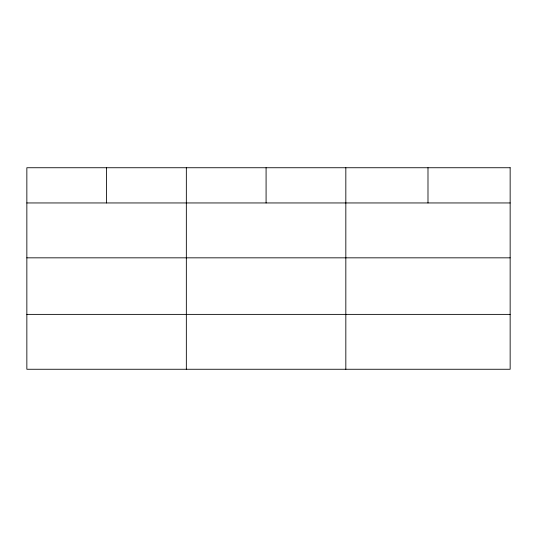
<?xml version="1.0" encoding="UTF-8"?>
<svg xmlns="http://www.w3.org/2000/svg" width="537" height="537" viewBox="0 0 537 537"><rect width="100%" height="100%" fill="white"/><g stroke="black" fill="none" stroke-linecap="round" stroke-linejoin="round"><path stroke-width="0.81" d="M26.85 202.952L510.15 202.952M26.85 257.834L510.15 257.834M26.85 314.38L510.15 314.38M427.989 167.739L427.989 202.952M345.828 167.739L345.828 369.261M266.084 167.739L266.084 202.952M186.339 167.739L186.339 369.261M106.595 167.739L106.595 202.952M510.15 167.739L26.85 167.739L26.85 369.261L510.15 369.261L510.15 167.739"/></g></svg>
